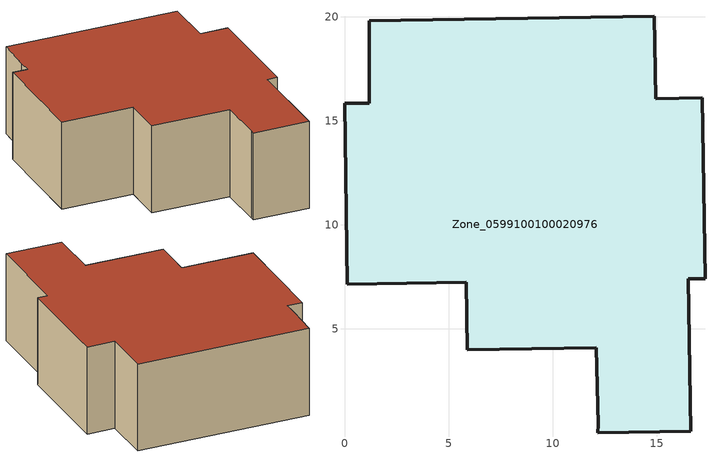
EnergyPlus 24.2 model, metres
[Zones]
Zone_0599100100020976
 floor ground (C_G): 14.97,16.06 17.19,16.1 17.33,7.42 16.53,7.4 16.65,0.07 12.18,0 12.19,0.39 12.1,4.09 5.89,4 5.84,7.24 0.13,7.15 0,15.83 1.2,15.85 1.18,16.84 1.2,19.81 14.9,20.03 z0
 wall outside (C_F): 1.2,19.81 1.18,16.84 1.2,15.85 0,15.83 0.13,7.15 5.84,7.24 5.89,4 12.1,4.09 12.19,0.39 12.18,0 16.65,0.07 16.53,7.4 17.33,7.42 17.19,16.1 14.97,16.06 14.9,20.03 1.2,19.81 z0:7.11
 roof outside (C_R): 14.9,20.03 1.2,19.81 1.18,16.84 1.2,15.85 0,15.83 0.13,7.15 5.84,7.24 5.89,4 12.1,4.09 12.19,0.39 12.18,0 16.65,0.07 16.53,7.4 17.33,7.42 17.19,16.1 14.97,16.06 z7.11
[BUILDING]
Pand.0599100100020976: North Axis=0; Terrain=City; Loads Convergence Tolerance Value=0.04; Temperature Convergence Tolerance Value=0.4; Solar Distribution=FullExterior; Maximum Number of Warmup Days=25; Minimum Number of Warmup Days=1
[Site:Location]
Rotterdam.The.Hague.AP_ZH_NLD Design_Conditions: Latitude=51.96; Longitude=4.45; Time Zone=1; Elevation=-4.5
[SITE:GROUNDTEMPERATURE:BUILDINGSURFACE]
18, 18, 18, 18, 18, 18, 18, 18, 18, 18, 18, 18
[MATERIAL] Thermal Absorptance=0.9; Solar Absorptance=0.7; Visible Absorptance=0.7
Name | Roughness | Thickness | Conductivity | Density | Specific Heat
G.D.2015-2018 | MediumSmooth | 0.15 | 0.0428571 | 540 | 1210
F.D.2015-2018 | Rough | 0.3 | 0.0666667 | 1920 | 840
R.D.2015-2018 | MediumRough | 0.2 | 0.0333333 | 1500 | 1000
[CONSTRUCTION]
C_G: G.D.2015-2018
C_F: F.D.2015-2018
C_R: R.D.2015-2018
[ZONE]
Zone_0599100100020976: Type=1; Multiplier=1; Ceiling Height=Autocalculate; Volume=Autocalculate; Floor Area=autocalculate; Part of Total Floor Area=Yes
[ZONEINFILTRATION:DESIGNFLOWRATE]
Infil_Zone_0599100100020976: Zone or ZoneList or Space or SpaceList=Zone_0599100100020976; Schedule=AlwaysOn; Design Flow Rate Calculation Method=Flow/Area; Flow Rate per Floor Area=0.0021; Constant Term Coefficient=1; Temperature Term Coefficient=0; Velocity Term Coefficient=0; Velocity Squared Term Coefficient=0
[HVACTEMPLATE:ZONE:IDEALLOADSAIRSYSTEM]
Zone_0599100100020976: Maximum Heating Supply Air Temperature=50; Minimum Cooling Supply Air Temperature=13; Maximum Heating Supply Air Humidity Ratio=0.0156; Minimum Cooling Supply Air Humidity Ratio=0.0077; Heating Limit=NoLimit; Cooling Limit=NoLimit; Dehumidification Control Type=ConstantSensibleHeatRatio; Cooling Sensible Heat Ratio=0.7; Dehumidification Setpoint=60; Humidification Control Type=None; Humidification Setpoint=30; Outdoor Air Method=None; Outdoor Air Flow Rate per Person=0.00944; Outdoor Air Flow Rate per Zone Floor Area=0; Outdoor Air Flow Rate per Zone=0; Demand Controlled Ventilation Type=None; Outdoor Air Economizer Type=NoEconomizer; Heat Recovery Type=None; Sensible Heat Recovery Effectiveness=0.7; Latent Heat Recovery Effectiveness=0.65
[ZONECONTROL:THERMOSTAT]
ThermostatControl_Zone_0599100100020976: Zone or ZoneList=Zone_0599100100020976; Control Type Schedule=DualSetpointControlType; Control 1=Thermostat_Zone_0599100100020976; Temperature Difference Between Cutout And Setpoint=0
[THERMOSTATSETPOINT:DUALSETPOINT]
Thermostat_Zone_0599100100020976: Heating Setpoint Temperature Schedule=HeatingSetpoint_Zone_0599100100020976; Cooling Setpoint Temperature Schedule=CoolingSetpoint_Zone_0599100100020976
[SCHEDULE:COMPACT]
HeatingSetpoint_Zone_0599100100020976: Through: 12/31, For: AllDays, Until: 24:00, 21
CoolingSetpoint_Zone_0599100100020976: Through: 12/31, For: AllDays, Until: 24:00, 24
DualSetpointControlType: Through: 12/31, For: AllDays, Until: 24:00, 4
AlwaysOn: Through: 12/31, For: AllDays, Until: 24:00, 1
